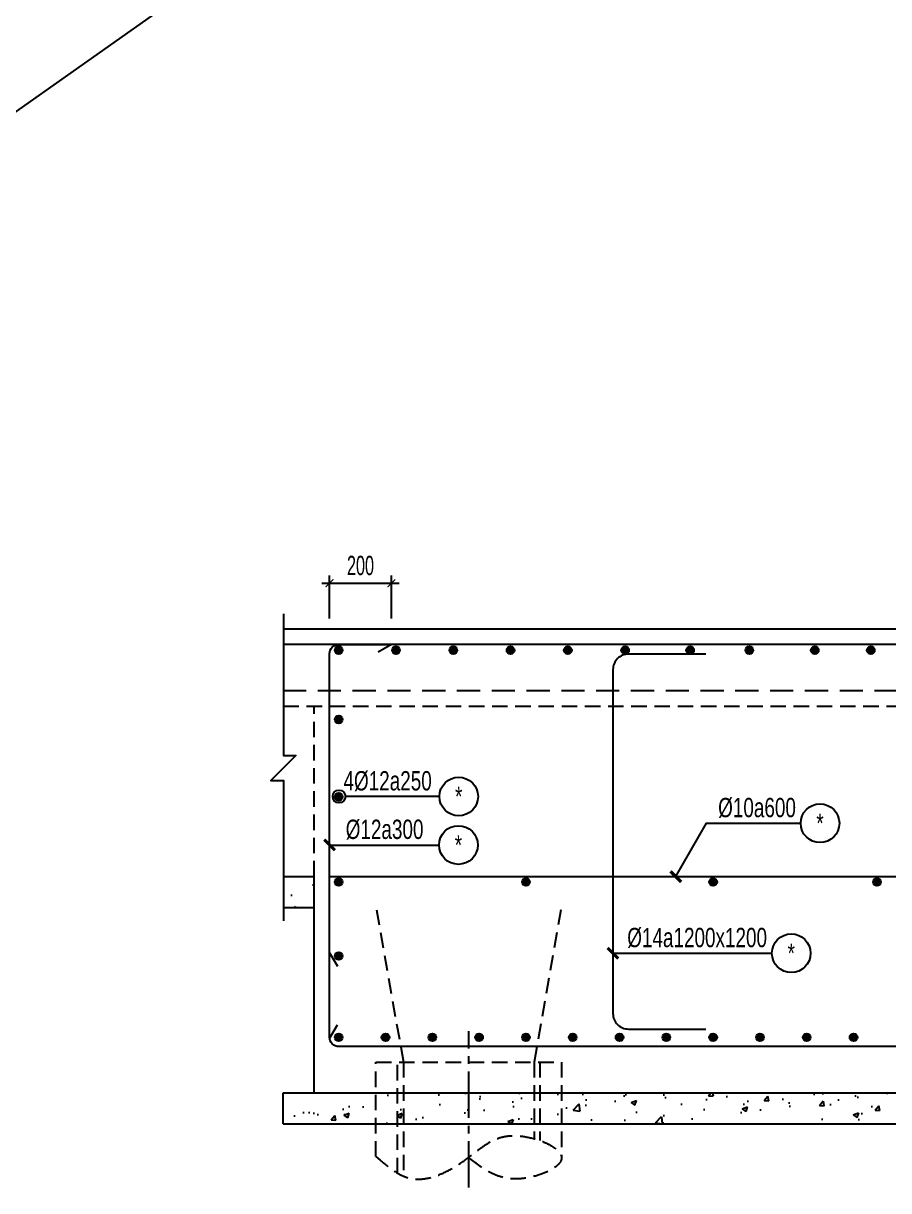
# Model space of a CAD drawing. Header units: metres. Extents: x 71 to 322128, y -14 to 304634.
# Drawn here: x 311616 to 314414, y 293704 to 297477 of the extents above; entities that cross this region are included whole.
import ezdxf
from ezdxf.enums import TextEntityAlignment as Align

# ---------------------------------------------------------------- set-up
doc = ezdxf.new("R2010")
doc.units = ezdxf.units.M
doc.header["$LTSCALE"] = 1000
doc.header["$MEASUREMENT"] = 0
doc.header["$PDMODE"] = 3
doc.linetypes.add('CENTER2', pattern=[1.125, 0.75, -0.125, 0.125, -0.125])
doc.linetypes.add('HIDDEN', pattern=[0.375, 0.25, -0.125])
doc.layers.get('0').update_dxf_attribs({"linetype": 'CONTINUOUS'})
doc.layers.get('Defpoints').update_dxf_attribs({"linetype": 'CONTINUOUS'})
for name, color, linetype in [('CDC.01.AXIS', 160, 'CENTER2'), ('CDC.02.DIM', 1, 'CONTINUOUS'), ('CDC.03.BORDER', 3, 'CONTINUOUS'), ('CDC.04.HIDDEN', 8, 'HIDDEN'), ('CDC.05.STEEL', 4, 'CONTINUOUS'), ('CDC.06.TEXT', 2, 'CONTINUOUS'), ('CDC.10.HATCH', 9, 'CONTINUOUS'), ('CDC.11.NOTE', 8, 'CONTINUOUS'), ('CDC.14.STEELNUM', 9, 'CONTINUOUS')]:
    doc.layers.add(name, color=color, linetype=linetype)
doc.layers.add('KCS_Plotter', color=11, linetype='CONTINUOUS', plot=False)
doc.styles.add('ARIAL', font='arial.ttf', dxfattribs={"width": 0.6})
doc.dimstyles.new('25', dxfattribs={"dimscale": 25, "dimtxt": 2.5, "dimasz": 1, "dimexe": 1, "dimexo": 0, "dimgap": 1, "dimtad": 1, "dimdec": 0, "dimdsep": 46, "dimtxsty": 'ARIAL', "dimblk": 'ARCHTICK', "dimcen": 1, "dimdle": 1, "dimclrd": 1, "dimclre": 1, "dimclrt": 2, "dimadec": 0, "dimazin": 0, "dimtfac": 0.00072, "dimtdec": 0, "dimtix": 1, "dimtmove": 2, "dimatfit": 3, "dimldrblk": 'ARCHTICK', "dimfxl": 1, "dimtolj": 1, "dimarcsym": 0})
pattern_1 = [(50, (31665.6, -81486.95), (179.315046, -15.688034), [18.75, -206.25]), (355, (31665.6, -81486.95), (-34.68783, 188.04803), [15, -165]), (100.4514, (31680.55, -81488.26), (144.627345, 172.359886), [15.93505, -175.28553]), (46.1842, (31665.6, -81436.95), (266.81026, -41.37975), [28.125, -309.375]), (96.6356, (31687.84, -81440.4), (233.66568, 243.52947), [23.90257, -262.92825]), (351.1842, (31665.6, -81436.95), (233.66549, 243.52965), [22.5, -247.5]), (21, (31690.6, -81449.45), (149.226763, -100.654723), [18.75, -206.25]), (326, (31690.6, -81449.45), (60.82883, 181.28751), [15, -165]), (71.4514, (31703.04, -81457.84), (210.05566, 80.632624), [15.93505, -175.28553]), (37.5, (31665.605, -81486.95), (3.039964, 83.2234635), [0, -163, 0, -167.5, 0, -165.625]), (7.5, (31665.605, -81486.95), (65.767384, 98.602928), [0, -95.5, 0, -159.25, 0, -63.125]), (327.5, (31609.855, -81486.95), (133.455609, -5.638718), [0, -62.5, 0, -195, 0, -258.75]), (317.5, (31584.85, -81486.95), (145.796542, 25.026246), [0, -81.25, 0, -129.5, 0, -183.75])]

# ---------------------------------------------------------------- blocks, each defined once
blk = doc.blocks.new('_ArchTick')
at = {"color": 0, "linetype": 'ByBlock', "const_width": 0.15}
blk.add_lwpolyline([(-0.5, -0.5), (0.5, 0.5)], dxfattribs=at)
blk = doc.blocks.new('*D218')
at = {"layer": 'CDC.02.DIM', "color": 1, "lineweight": -2, "transparency": 16777216}
for p, q in [((312580.8, 295667.1), (312830.8, 295667.1)), ((312605.8, 295553.2), (312605.8, 295692.1)), ((312805.8, 295553.2), (312805.8, 295692.1))]:
    blk.add_line(p, q, dxfattribs=at)
at = {"layer": 'Defpoints', "color": 0, "transparency": 16777216}
for p in [(312805.8, 295667.1), (312605.8, 295553.2), (312805.8, 295553.2)]:
    blk.add_point(p, dxfattribs=at)
at = {"layer": 'CDC.02.DIM', "color": 1, "lineweight": -2, "transparency": 16777216, "xscale": 25, "yscale": 25, "zscale": 25, "rotation": 180}
blk.add_blockref('_ArchTick', (312605.8, 295667.1), dxfattribs=at)
at = {"layer": 'CDC.02.DIM', "color": 1, "lineweight": -2, "transparency": 16777216, "xscale": 25, "yscale": 25, "zscale": 25}
blk.add_blockref('_ArchTick', (312805.8, 295667.1), dxfattribs=at)
at = {"layer": 'CDC.02.DIM', "color": 2, "transparency": 16777216, "insert": (312705.8, 295724), "char_height": 62.5, "attachment_point": 5, "style": 'ARIAL'}
blk.add_mtext('\\A1;200', dxfattribs=at)

msp = doc.modelspace()

# ---------------------------------------------------------------- hatches: boundary and pattern name
at = {"layer": 'CDC.10.HATCH'}
h = msp.add_hatch(dxfattribs=at)
h.set_pattern_fill('AR-CONC', color=256, scale=25, style=0)
h.set_pattern_definition([(50, (-778835.02, -203806.08), (179.315046, -15.688034), [18.75, -206.25]), (355, (-778835.02, -203806.08), (-34.687833, 188.048033), [15, -165]), (100.4514, (-778820.08, -203807.38), (144.627345, 172.359886), [15.935047, -175.285528]), (46.1842, (-778835.02, -203756.08), (266.810262, -41.379754), [28.125, -309.375]), (96.6356, (-778812.79, -203759.53), (233.665676, 243.52947), [23.90257, -262.92825]), (351.1842, (-778835.02, -203756.08), (233.665486, 243.52965), [22.5, -247.5]), (21, (-778810.02, -203768.58), (149.226763, -100.654723), [18.75, -206.25]), (326, (-778810.02, -203768.58), (60.828833, 181.28751), [15, -165]), (71.4514, (-778797.58, -203776.97), (210.055657, 80.632624), [15.935047, -175.285528]), (37.5, (-778835.02, -203806.08), (3.039964, 83.2234635), [0, -163, 0, -167.5, 0, -165.625]), (7.5, (-778835.02, -203806.08), (65.7673844, 98.602928), [0, -95.5, 0, -159.25, 0, -63.125]), (327.5, (-778890.77, -203806.08), (133.455609, -5.638718), [0, -62.5, 0, -195, 0, -258.75]), (317.5, (-778915.77, -203806.08), (145.796542, 25.026246), [0, -81.25, 0, -129.5, 0, -183.75])])
h.paths.add_polyline_path([(312456.4, 294719.3), (312456.4, 294619.3), (312555.8, 294619.3), (312555.8, 294719.3)])
h = msp.add_hatch(dxfattribs=at)
h.set_pattern_fill('AR-CONC', color=256, scale=25, style=0)
h.set_pattern_definition(pattern_1)
h.paths.add_polyline_path([(312455.8, 294019.3), (312455.8, 293919.3), (312755.8, 293919.3), (312755.8, 294019.3)])
h = msp.add_hatch(dxfattribs=at)
h.set_pattern_fill('AR-CONC', color=256, scale=25, style=0)
h.set_pattern_definition([(50, (23777.24, -47150.38), (179.315046, -15.688034), [18.75, -206.25]), (355, (23777.24, -47150.38), (-34.68783, 188.04803), [15, -165]), (100.4514, (23792.19, -47151.69), (144.627345, 172.359886), [15.93505, -175.28553]), (46.1842, (23777.24, -47100.38), (266.81026, -41.37975), [28.125, -309.375]), (96.6356, (23799.48, -47103.83), (233.66568, 243.52947), [23.90257, -262.92825]), (351.1842, (23777.24, -47100.38), (233.66549, 243.52965), [22.5, -247.5]), (21, (23802.24, -47112.88), (149.226763, -100.654723), [18.75, -206.25]), (326, (23802.24, -47112.88), (60.82883, 181.28751), [15, -165]), (71.4514, (23814.68, -47121.27), (210.05566, 80.632624), [15.93505, -175.28553]), (37.5, (23777.244, -47150.384), (3.039964, 83.223463), [0, -163, 0, -167.5, 0, -165.625]), (7.5, (23777.24, -47150.38), (65.767384, 98.602928), [0, -95.5, 0, -159.25, 0, -63.125]), (327.5, (23721.494, -47150.384), (133.455609, -5.638718), [0, -62.5, 0, -195, 0, -258.75]), (317.5, (23696.49, -47150.38), (145.796542, 25.026246), [0, -81.25, 0, -129.5, 0, -183.75])])
h.paths.add_polyline_path([(312755.8, 294019.3), (313355.8, 294019.3), (313355.8, 293919.3), (312755.8, 293919.3)])
h = msp.add_hatch(dxfattribs=at)
h.set_pattern_fill('AR-CONC', color=256, scale=25, style=0)
h.set_pattern_definition(pattern_1)
h.paths.add_polyline_path([(313355.8, 294019.3), (313355.8, 293919.3), (314555.8, 293919.3), (314555.8, 294019.3)])

# ---------------------------------------------------------------- linework, layer by layer
at = {"layer": 'CDC.01.AXIS', "ltscale": 0.2}
msp.add_line((313055.8, 293713.5), (313055.8, 294219.3), dxfattribs=at)
at = {"layer": 'CDC.03.BORDER'}
for p, q in [((312456.4, 295519.3), (314705.8, 295519.3)), ((312456.4, 294719.3), (312555.8, 294719.3)), ((312555.8, 294019.3), (312555.8, 294719.3))]:
    msp.add_line(p, q, dxfattribs=at)
at = {"layer": 'CDC.04.HIDDEN', "ltscale": 0.2}
for p, q in [((312456.4, 295269.3), (314905.8, 295269.3)), ((312555.8, 294719.3), (312555.8, 295269.3)), ((312755.8, 293813.5), (312755.8, 294119.3)), ((312755.8, 294119.3), (313355.8, 294119.3)), ((312825.8, 293760.1), (312825.8, 294119.3)), ((313285.8, 294119.3), (313285.8, 293865.6)), ((313355.8, 294119.3), (313355.8, 293813.5))]:
    msp.add_line(p, q, dxfattribs=at)
for points in [[(312757.6, 294611.7), (312844.4, 294119.3), (312844.4, 293750.7)], [(313354, 294611.7), (313267.2, 294119.3), (313267.2, 293871.5)]]:
    msp.add_lwpolyline(points, dxfattribs=at)
msp.add_spline([(312755.8, 293813.5), (312868.3, 293743), (313055.8, 293811.1), (313188.4, 293880.8), (313355.8, 293808.6), (313205.6, 293741.5), (313055.8, 293811.1)], degree=3, dxfattribs=at)
at = {"layer": 'CDC.05.STEEL', "ltscale": 0.3}
for p, q in [((317255.2, 295469.3), (312456.4, 295469.3)), ((312805.8, 295469.3), (312762.5, 295444.3)), ((312605.8, 294719), (317105.8, 294719)), ((312606, 294472.6), (312631, 294429.3)), ((312606, 294195.9), (312631, 294239.2))]:
    msp.add_line(p, q, dxfattribs=at)
at = {"layer": 'CDC.05.STEEL', "linetype": 'HIDDEN', "ltscale": 0.3}
msp.add_line((317255.2, 295319.3), (312456.4, 295319.3), dxfattribs=at)
at = {"layer": 'CDC.05.STEEL', "ltscale": 0.3}
for points in [[(312605.8, 294199.3), (312605.8, 295439.3, -0.414214), (312635.8, 295469.3), (312805.8, 295469.3)], [(313822.2, 295437.8), (313572.2, 295437.8, 0.414214), (313522.2, 295387.8), (313522.2, 294276, 0.414214), (313572.2, 294226), (313822.2, 294226)], [(317105.8, 294469.3), (317105.8, 294199.3, -0.414214), (317075.8, 294169.3), (312635.8, 294169.3, -0.414214), (312605.8, 294199.3), (312605.8, 294469.3)]]:
    msp.add_lwpolyline(points, format="xyb", dxfattribs=at)
at = {"layer": 'CDC.05.STEEL', "const_width": 12.3}
for points in [[(312635.4, 295456.6, 1), (312635.4, 295444.3, 1)], [(312635.4, 295456.6, 1), (312635.4, 295444.3, 1)], [(312635.4, 295456.6, 1), (312635.4, 295444.3, 1)], [(312635.4, 295456.6, 1), (312635.4, 295444.3, 1)], [(312635.4, 295456.6, 1), (312635.4, 295444.3, 1)], [(312635.4, 295456.6, 1), (312635.4, 295444.3, 1)], [(312635.4, 295456.6, 1), (312635.4, 295444.3, 1)], [(312635.4, 295456.6, 1), (312635.4, 295444.3, 1)], [(312635.4, 295456.6, 1), (312635.4, 295444.3, 1)], [(312635.4, 295456.6, 1), (312635.4, 295444.3, 1)], [(312635.4, 295456.6, 1), (312635.4, 295444.3, 1)], [(312635.4, 295456.6, 1), (312635.4, 295444.3, 1)], [(312635.4, 295456.6, 1), (312635.4, 295444.3, 1)], [(312635.4, 295456.6, 1), (312635.4, 295444.3, 1)], [(312635.4, 295456.6, 1), (312635.4, 295444.3, 1)], [(312635.4, 295456.6, 1), (312635.4, 295444.3, 1)], [(312635.4, 295456.6, 1), (312635.4, 295444.3, 1)], [(312635.4, 295456.6, 1), (312635.4, 295444.3, 1)], [(312635.4, 295456.6, 1), (312635.4, 295444.3, 1)], [(312635.4, 295456.6, 1), (312635.4, 295444.3, 1)], [(312820.6, 295456.6, 1), (312820.6, 295444.3, 1)], [(312820.6, 295456.6, 1), (312820.6, 295444.3, 1)], [(312820.6, 295456.6, 1), (312820.6, 295444.3, 1)], [(312820.6, 295456.6, 1), (312820.6, 295444.3, 1)], [(312820.6, 295456.6, 1), (312820.6, 295444.3, 1)], [(312820.6, 295456.6, 1), (312820.6, 295444.3, 1)], [(312820.6, 295456.6, 1), (312820.6, 295444.3, 1)], [(312820.6, 295456.6, 1), (312820.6, 295444.3, 1)], [(312820.6, 295456.6, 1), (312820.6, 295444.3, 1)], [(312820.6, 295456.6, 1), (312820.6, 295444.3, 1)], [(312820.6, 295456.6, 1), (312820.6, 295444.3, 1)], [(312820.6, 295456.6, 1), (312820.6, 295444.3, 1)], [(312820.6, 295456.6, 1), (312820.6, 295444.3, 1)], [(312820.6, 295456.6, 1), (312820.6, 295444.3, 1)], [(312820.6, 295456.6, 1), (312820.6, 295444.3, 1)], [(312820.6, 295456.6, 1), (312820.6, 295444.3, 1)], [(312820.6, 295456.6, 1), (312820.6, 295444.3, 1)], [(312820.6, 295456.6, 1), (312820.6, 295444.3, 1)], [(312820.6, 295456.6, 1), (312820.6, 295444.3, 1)], [(312820.6, 295456.6, 1), (312820.6, 295444.3, 1)], [(313005.8, 295456.6, 1), (313005.8, 295444.3, 1)], [(313005.8, 295456.6, 1), (313005.8, 295444.3, 1)], [(313005.8, 295456.6, 1), (313005.8, 295444.3, 1)], [(313005.8, 295456.6, 1), (313005.8, 295444.3, 1)], [(313005.8, 295456.6, 1), (313005.8, 295444.3, 1)], [(313005.8, 295456.6, 1), (313005.8, 295444.3, 1)], [(313005.8, 295456.6, 1), (313005.8, 295444.3, 1)], [(313005.8, 295456.6, 1), (313005.8, 295444.3, 1)], [(313005.8, 295456.6, 1), (313005.8, 295444.3, 1)], [(313005.8, 295456.6, 1), (313005.8, 295444.3, 1)], [(313005.8, 295456.6, 1), (313005.8, 295444.3, 1)], [(313005.8, 295456.6, 1), (313005.8, 295444.3, 1)], [(313005.8, 295456.6, 1), (313005.8, 295444.3, 1)], [(313005.8, 295456.6, 1), (313005.8, 295444.3, 1)], [(313005.8, 295456.6, 1), (313005.8, 295444.3, 1)], [(313005.8, 295456.6, 1), (313005.8, 295444.3, 1)], [(313005.8, 295456.6, 1), (313005.8, 295444.3, 1)], [(313005.8, 295456.6, 1), (313005.8, 295444.3, 1)], [(313005.8, 295456.6, 1), (313005.8, 295444.3, 1)], [(313005.8, 295456.6, 1), (313005.8, 295444.3, 1)], [(313191, 295456.6, 1), (313191, 295444.3, 1)], [(313191, 295456.6, 1), (313191, 295444.3, 1)], [(313191, 295456.6, 1), (313191, 295444.3, 1)], [(313191, 295456.6, 1), (313191, 295444.3, 1)], [(313191, 295456.6, 1), (313191, 295444.3, 1)], [(313191, 295456.6, 1), (313191, 295444.3, 1)], [(313191, 295456.6, 1), (313191, 295444.3, 1)], [(313191, 295456.6, 1), (313191, 295444.3, 1)], [(313191, 295456.6, 1), (313191, 295444.3, 1)], [(313191, 295456.6, 1), (313191, 295444.3, 1)], [(313191, 295456.6, 1), (313191, 295444.3, 1)], [(313191, 295456.6, 1), (313191, 295444.3, 1)], [(313191, 295456.6, 1), (313191, 295444.3, 1)], [(313191, 295456.6, 1), (313191, 295444.3, 1)], [(313191, 295456.6, 1), (313191, 295444.3, 1)], [(313191, 295456.6, 1), (313191, 295444.3, 1)], [(313191, 295456.6, 1), (313191, 295444.3, 1)], [(313191, 295456.6, 1), (313191, 295444.3, 1)], [(313191, 295456.6, 1), (313191, 295444.3, 1)], [(313191, 295456.6, 1), (313191, 295444.3, 1)], [(313376.2, 295456.6, 1), (313376.2, 295444.3, 1)], [(313376.2, 295456.6, 1), (313376.2, 295444.3, 1)], [(313376.2, 295456.6, 1), (313376.2, 295444.3, 1)], [(313376.2, 295456.6, 1), (313376.2, 295444.3, 1)], [(313376.2, 295456.6, 1), (313376.2, 295444.3, 1)], [(313376.2, 295456.6, 1), (313376.2, 295444.3, 1)], [(313376.2, 295456.6, 1), (313376.2, 295444.3, 1)], [(313376.2, 295456.6, 1), (313376.2, 295444.3, 1)], [(313376.2, 295456.6, 1), (313376.2, 295444.3, 1)], [(313376.2, 295456.6, 1), (313376.2, 295444.3, 1)], [(313376.2, 295456.6, 1), (313376.2, 295444.3, 1)], [(313376.2, 295456.6, 1), (313376.2, 295444.3, 1)], [(313376.2, 295456.6, 1), (313376.2, 295444.3, 1)], [(313376.2, 295456.6, 1), (313376.2, 295444.3, 1)], [(313376.2, 295456.6, 1), (313376.2, 295444.3, 1)], [(313376.2, 295456.6, 1), (313376.2, 295444.3, 1)], [(313376.2, 295456.6, 1), (313376.2, 295444.3, 1)], [(313376.2, 295456.6, 1), (313376.2, 295444.3, 1)], [(313376.2, 295456.6, 1), (313376.2, 295444.3, 1)], [(313376.2, 295456.6, 1), (313376.2, 295444.3, 1)], [(313561.4, 295456.6, 1), (313561.4, 295444.3, 1)], [(313561.4, 295456.6, 1), (313561.4, 295444.3, 1)], [(313561.4, 295456.6, 1), (313561.4, 295444.3, 1)], [(313561.4, 295456.6, 1), (313561.4, 295444.3, 1)], [(313561.4, 295456.6, 1), (313561.4, 295444.3, 1)], [(313561.4, 295456.6, 1), (313561.4, 295444.3, 1)], [(313561.4, 295456.6, 1), (313561.4, 295444.3, 1)], [(313561.4, 295456.6, 1), (313561.4, 295444.3, 1)], [(313561.4, 295456.6, 1), (313561.4, 295444.3, 1)], [(313561.4, 295456.6, 1), (313561.4, 295444.3, 1)], [(313561.4, 295456.6, 1), (313561.4, 295444.3, 1)], [(313561.4, 295456.6, 1), (313561.4, 295444.3, 1)], [(313561.4, 295456.6, 1), (313561.4, 295444.3, 1)], [(313561.4, 295456.6, 1), (313561.4, 295444.3, 1)], [(313561.4, 295456.6, 1), (313561.4, 295444.3, 1)], [(313561.4, 295456.6, 1), (313561.4, 295444.3, 1)], [(313561.4, 295456.6, 1), (313561.4, 295444.3, 1)], [(313561.4, 295456.6, 1), (313561.4, 295444.3, 1)], [(313561.4, 295456.6, 1), (313561.4, 295444.3, 1)], [(313561.4, 295456.6, 1), (313561.4, 295444.3, 1)], [(313771.6, 295456.6, 1), (313771.6, 295444.3, 1)], [(313771.6, 295456.6, 1), (313771.6, 295444.3, 1)], [(313771.6, 295456.6, 1), (313771.6, 295444.3, 1)], [(313771.6, 295456.6, 1), (313771.6, 295444.3, 1)], [(313771.6, 295456.6, 1), (313771.6, 295444.3, 1)], [(313771.6, 295456.6, 1), (313771.6, 295444.3, 1)], [(313771.6, 295456.6, 1), (313771.6, 295444.3, 1)], [(313771.6, 295456.6, 1), (313771.6, 295444.3, 1)], [(313771.6, 295456.6, 1), (313771.6, 295444.3, 1)], [(313771.6, 295456.6, 1), (313771.6, 295444.3, 1)], [(313771.6, 295456.6, 1), (313771.6, 295444.3, 1)], [(313771.6, 295456.6, 1), (313771.6, 295444.3, 1)], [(313771.6, 295456.6, 1), (313771.6, 295444.3, 1)], [(313771.6, 295456.6, 1), (313771.6, 295444.3, 1)], [(313771.6, 295456.6, 1), (313771.6, 295444.3, 1)], [(313771.6, 295456.6, 1), (313771.6, 295444.3, 1)], [(313771.6, 295456.6, 1), (313771.6, 295444.3, 1)], [(313771.6, 295456.6, 1), (313771.6, 295444.3, 1)], [(313771.6, 295456.6, 1), (313771.6, 295444.3, 1)], [(313771.6, 295456.6, 1), (313771.6, 295444.3, 1)], [(313963.2, 295456.6, 1), (313963.2, 295444.3, 1)], [(313963.2, 295456.6, 1), (313963.2, 295444.3, 1)], [(313963.2, 295456.6, 1), (313963.2, 295444.3, 1)], [(313963.2, 295456.6, 1), (313963.2, 295444.3, 1)], [(313963.2, 295456.6, 1), (313963.2, 295444.3, 1)], [(313963.2, 295456.6, 1), (313963.2, 295444.3, 1)], [(313963.2, 295456.6, 1), (313963.2, 295444.3, 1)], [(313963.2, 295456.6, 1), (313963.2, 295444.3, 1)], [(313963.2, 295456.6, 1), (313963.2, 295444.3, 1)], [(313963.2, 295456.6, 1), (313963.2, 295444.3, 1)], [(313963.2, 295456.6, 1), (313963.2, 295444.3, 1)], [(313963.2, 295456.6, 1), (313963.2, 295444.3, 1)], [(313963.2, 295456.6, 1), (313963.2, 295444.3, 1)], [(313963.2, 295456.6, 1), (313963.2, 295444.3, 1)], [(313963.2, 295456.6, 1), (313963.2, 295444.3, 1)], [(313963.2, 295456.6, 1), (313963.2, 295444.3, 1)], [(313963.2, 295456.6, 1), (313963.2, 295444.3, 1)], [(313963.2, 295456.6, 1), (313963.2, 295444.3, 1)], [(313963.2, 295456.6, 1), (313963.2, 295444.3, 1)], [(313963.2, 295456.6, 1), (313963.2, 295444.3, 1)], [(314174.7, 295456.6, 1), (314174.7, 295444.3, 1)], [(314174.7, 295456.6, 1), (314174.7, 295444.3, 1)], [(314174.7, 295456.6, 1), (314174.7, 295444.3, 1)], [(314174.7, 295456.6, 1), (314174.7, 295444.3, 1)], [(314174.7, 295456.6, 1), (314174.7, 295444.3, 1)], [(314174.7, 295456.6, 1), (314174.7, 295444.3, 1)], [(314174.7, 295456.6, 1), (314174.7, 295444.3, 1)], [(314174.7, 295456.6, 1), (314174.7, 295444.3, 1)], [(314174.7, 295456.6, 1), (314174.7, 295444.3, 1)], [(314174.7, 295456.6, 1), (314174.7, 295444.3, 1)], [(314174.7, 295456.6, 1), (314174.7, 295444.3, 1)], [(314174.7, 295456.6, 1), (314174.7, 295444.3, 1)], [(314174.7, 295456.6, 1), (314174.7, 295444.3, 1)], [(314174.7, 295456.6, 1), (314174.7, 295444.3, 1)], [(314174.7, 295456.6, 1), (314174.7, 295444.3, 1)], [(314174.7, 295456.6, 1), (314174.7, 295444.3, 1)], [(314174.7, 295456.6, 1), (314174.7, 295444.3, 1)], [(314174.7, 295456.6, 1), (314174.7, 295444.3, 1)], [(314174.7, 295456.6, 1), (314174.7, 295444.3, 1)], [(314174.7, 295456.6, 1), (314174.7, 295444.3, 1)], [(314355.8, 295456.6, 1), (314355.8, 295444.3, 1)], [(314355.8, 295456.6, 1), (314355.8, 295444.3, 1)], [(314355.8, 295456.6, 1), (314355.8, 295444.3, 1)], [(314355.8, 295456.6, 1), (314355.8, 295444.3, 1)], [(314355.8, 295456.6, 1), (314355.8, 295444.3, 1)], [(314355.8, 295456.6, 1), (314355.8, 295444.3, 1)], [(314355.8, 295456.6, 1), (314355.8, 295444.3, 1)], [(314355.8, 295456.6, 1), (314355.8, 295444.3, 1)], [(314355.8, 295456.6, 1), (314355.8, 295444.3, 1)], [(314355.8, 295456.6, 1), (314355.8, 295444.3, 1)], [(314355.8, 295456.6, 1), (314355.8, 295444.3, 1)], [(314355.8, 295456.6, 1), (314355.8, 295444.3, 1)], [(314355.8, 295456.6, 1), (314355.8, 295444.3, 1)], [(314355.8, 295456.6, 1), (314355.8, 295444.3, 1)], [(314355.8, 295456.6, 1), (314355.8, 295444.3, 1)], [(314355.8, 295456.6, 1), (314355.8, 295444.3, 1)], [(314355.8, 295456.6, 1), (314355.8, 295444.3, 1)], [(314355.8, 295456.6, 1), (314355.8, 295444.3, 1)], [(314355.8, 295456.6, 1), (314355.8, 295444.3, 1)], [(314355.8, 295456.6, 1), (314355.8, 295444.3, 1)], [(312635.4, 295232.7, 1), (312635.4, 295220.4, 1)], [(312635.4, 295232.7, 1), (312635.4, 295220.4, 1)], [(312635.4, 295232.7, 1), (312635.4, 295220.4, 1)], [(312635.4, 295232.7, 1), (312635.4, 295220.4, 1)], [(312635.4, 295232.7, 1), (312635.4, 295220.4, 1)], [(312635.4, 295232.7, 1), (312635.4, 295220.4, 1)], [(312635.4, 295232.7, 1), (312635.4, 295220.4, 1)], [(312635.4, 295232.7, 1), (312635.4, 295220.4, 1)], [(312635.4, 295232.7, 1), (312635.4, 295220.4, 1)], [(312635.4, 295232.7, 1), (312635.4, 295220.4, 1)], [(312635.4, 295232.7, 1), (312635.4, 295220.4, 1)], [(312635.4, 295232.7, 1), (312635.4, 295220.4, 1)], [(312635.4, 295232.7, 1), (312635.4, 295220.4, 1)], [(312635.4, 295232.7, 1), (312635.4, 295220.4, 1)], [(312635.4, 295232.7, 1), (312635.4, 295220.4, 1)], [(312635.4, 295232.7, 1), (312635.4, 295220.4, 1)], [(312635.4, 295232.7, 1), (312635.4, 295220.4, 1)], [(312635.4, 295232.7, 1), (312635.4, 295220.4, 1)], [(312635.4, 295232.7, 1), (312635.4, 295220.4, 1)], [(312635.4, 295232.7, 1), (312635.4, 295220.4, 1)], [(312635.4, 295232.7, 1), (312635.4, 295220.4, 1)], [(312635.4, 295232.7, 1), (312635.4, 295220.4, 1)], [(312635.4, 295232.7, 1), (312635.4, 295220.4, 1)], [(312635.4, 295232.7, 1), (312635.4, 295220.4, 1)], [(312635.4, 295232.7, 1), (312635.4, 295220.4, 1)], [(312635.4, 295232.7, 1), (312635.4, 295220.4, 1)], [(312635.4, 295232.7, 1), (312635.4, 295220.4, 1)], [(312635.4, 295232.7, 1), (312635.4, 295220.4, 1)], [(312635.4, 295232.7, 1), (312635.4, 295220.4, 1)], [(312635.4, 295232.7, 1), (312635.4, 295220.4, 1)], [(312635.4, 295232.7, 1), (312635.4, 295220.4, 1)], [(312635.4, 295232.7, 1), (312635.4, 295220.4, 1)], [(312635.4, 295232.7, 1), (312635.4, 295220.4, 1)], [(312635.4, 295232.7, 1), (312635.4, 295220.4, 1)], [(312635.4, 295232.7, 1), (312635.4, 295220.4, 1)], [(312635.4, 295232.7, 1), (312635.4, 295220.4, 1)], [(312635.4, 295232.7, 1), (312635.4, 295220.4, 1)], [(312635.4, 295232.7, 1), (312635.4, 295220.4, 1)], [(312635.4, 295232.7, 1), (312635.4, 295220.4, 1)], [(312635.4, 295232.7, 1), (312635.4, 295220.4, 1)], [(312635.4, 294982.7, 1), (312635.4, 294970.4, 1)], [(312635.4, 294982.7, 1), (312635.4, 294970.4, 1)], [(312635.4, 294982.7, 1), (312635.4, 294970.4, 1)], [(312635.4, 294982.7, 1), (312635.4, 294970.4, 1)], [(312635.4, 294982.7, 1), (312635.4, 294970.4, 1)], [(312635.4, 294982.7, 1), (312635.4, 294970.4, 1)], [(312635.4, 294982.7, 1), (312635.4, 294970.4, 1)], [(312635.4, 294982.7, 1), (312635.4, 294970.4, 1)], [(312635.4, 294982.7, 1), (312635.4, 294970.4, 1)], [(312635.4, 294982.7, 1), (312635.4, 294970.4, 1)], [(312635.4, 294982.7, 1), (312635.4, 294970.4, 1)], [(312635.4, 294982.7, 1), (312635.4, 294970.4, 1)], [(312635.4, 294982.7, 1), (312635.4, 294970.4, 1)], [(312635.4, 294982.7, 1), (312635.4, 294970.4, 1)], [(312635.4, 294982.7, 1), (312635.4, 294970.4, 1)], [(312635.4, 294982.7, 1), (312635.4, 294970.4, 1)], [(312635.4, 294982.7, 1), (312635.4, 294970.4, 1)], [(312635.4, 294982.7, 1), (312635.4, 294970.4, 1)], [(312635.4, 294982.7, 1), (312635.4, 294970.4, 1)], [(312635.4, 294982.7, 1), (312635.4, 294970.4, 1)], [(312635.4, 294982.7, 1), (312635.4, 294970.4, 1)], [(312635.4, 294982.7, 1), (312635.4, 294970.4, 1)], [(312635.4, 294982.7, 1), (312635.4, 294970.4, 1)], [(312635.4, 294982.7, 1), (312635.4, 294970.4, 1)], [(312635.4, 294982.7, 1), (312635.4, 294970.4, 1)], [(312635.4, 294982.7, 1), (312635.4, 294970.4, 1)], [(312635.4, 294982.7, 1), (312635.4, 294970.4, 1)], [(312635.4, 294982.7, 1), (312635.4, 294970.4, 1)], [(312635.4, 294982.7, 1), (312635.4, 294970.4, 1)], [(312635.4, 294982.7, 1), (312635.4, 294970.4, 1)], [(312635.4, 294982.7, 1), (312635.4, 294970.4, 1)], [(312635.4, 294982.7, 1), (312635.4, 294970.4, 1)], [(312635.4, 294982.7, 1), (312635.4, 294970.4, 1)], [(312635.4, 294982.7, 1), (312635.4, 294970.4, 1)], [(312635.4, 294982.7, 1), (312635.4, 294970.4, 1)], [(312635.4, 294982.7, 1), (312635.4, 294970.4, 1)], [(312635.4, 294982.7, 1), (312635.4, 294970.4, 1)], [(312635.4, 294982.7, 1), (312635.4, 294970.4, 1)], [(312635.4, 294982.7, 1), (312635.4, 294970.4, 1)], [(312635.4, 294982.7, 1), (312635.4, 294970.4, 1)], [(312635.4, 294707.4, 1), (312635.4, 294695.1, 1)], [(312635.4, 294707.4, 1), (312635.4, 294695.1, 1)], [(312635.4, 294707.4, 1), (312635.4, 294695.1, 1)], [(312635.4, 294707.4, 1), (312635.4, 294695.1, 1)], [(312635.4, 294707.4, 1), (312635.4, 294695.1, 1)], [(312635.4, 294707.4, 1), (312635.4, 294695.1, 1)], [(312635.4, 294707.4, 1), (312635.4, 294695.1, 1)], [(312635.4, 294707.4, 1), (312635.4, 294695.1, 1)], [(312635.4, 294707.4, 1), (312635.4, 294695.1, 1)], [(312635.4, 294707.4, 1), (312635.4, 294695.1, 1)], [(312635.4, 294707.4, 1), (312635.4, 294695.1, 1)], [(312635.4, 294707.4, 1), (312635.4, 294695.1, 1)], [(312635.4, 294707.4, 1), (312635.4, 294695.1, 1)], [(312635.4, 294707.4, 1), (312635.4, 294695.1, 1)], [(312635.4, 294707.4, 1), (312635.4, 294695.1, 1)], [(312635.4, 294707.4, 1), (312635.4, 294695.1, 1)], [(312635.4, 294707.4, 1), (312635.4, 294695.1, 1)], [(312635.4, 294707.4, 1), (312635.4, 294695.1, 1)], [(312635.4, 294707.4, 1), (312635.4, 294695.1, 1)], [(312635.4, 294707.4, 1), (312635.4, 294695.1, 1)], [(312635.4, 294707.4, 1), (312635.4, 294695.1, 1)], [(312635.4, 294707.4, 1), (312635.4, 294695.1, 1)], [(312635.4, 294707.4, 1), (312635.4, 294695.1, 1)], [(312635.4, 294707.4, 1), (312635.4, 294695.1, 1)], [(312635.4, 294707.4, 1), (312635.4, 294695.1, 1)], [(312635.4, 294707.4, 1), (312635.4, 294695.1, 1)], [(312635.4, 294707.4, 1), (312635.4, 294695.1, 1)], [(312635.4, 294707.4, 1), (312635.4, 294695.1, 1)], [(312635.4, 294707.4, 1), (312635.4, 294695.1, 1)], [(312635.4, 294707.4, 1), (312635.4, 294695.1, 1)], [(312635.4, 294707.4, 1), (312635.4, 294695.1, 1)], [(312635.4, 294707.4, 1), (312635.4, 294695.1, 1)], [(312635.4, 294707.4, 1), (312635.4, 294695.1, 1)], [(312635.4, 294707.4, 1), (312635.4, 294695.1, 1)], [(312635.4, 294707.4, 1), (312635.4, 294695.1, 1)], [(312635.4, 294707.4, 1), (312635.4, 294695.1, 1)], [(312635.4, 294707.4, 1), (312635.4, 294695.1, 1)], [(312635.4, 294707.4, 1), (312635.4, 294695.1, 1)], [(312635.4, 294707.4, 1), (312635.4, 294695.1, 1)], [(312635.4, 294707.4, 1), (312635.4, 294695.1, 1)], [(313240.7, 294707.4, 1), (313240.7, 294695.1, 1)], [(313240.7, 294707.4, 1), (313240.7, 294695.1, 1)], [(313240.7, 294707.4, 1), (313240.7, 294695.1, 1)], [(313240.7, 294707.4, 1), (313240.7, 294695.1, 1)], [(313240.7, 294707.4, 1), (313240.7, 294695.1, 1)], [(313240.7, 294707.4, 1), (313240.7, 294695.1, 1)], [(313240.7, 294707.4, 1), (313240.7, 294695.1, 1)], [(313240.7, 294707.4, 1), (313240.7, 294695.1, 1)], [(313240.7, 294707.4, 1), (313240.7, 294695.1, 1)], [(313240.7, 294707.4, 1), (313240.7, 294695.1, 1)], [(313240.7, 294707.4, 1), (313240.7, 294695.1, 1)], [(313240.7, 294707.4, 1), (313240.7, 294695.1, 1)], [(313240.7, 294707.4, 1), (313240.7, 294695.1, 1)], [(313240.7, 294707.4, 1), (313240.7, 294695.1, 1)], [(313240.7, 294707.4, 1), (313240.7, 294695.1, 1)], [(313240.7, 294707.4, 1), (313240.7, 294695.1, 1)], [(313240.7, 294707.4, 1), (313240.7, 294695.1, 1)], [(313240.7, 294707.4, 1), (313240.7, 294695.1, 1)], [(313240.7, 294707.4, 1), (313240.7, 294695.1, 1)], [(313240.7, 294707.4, 1), (313240.7, 294695.1, 1)], [(313846.1, 294707.4, 1), (313846.1, 294695.1, 1)], [(313846.1, 294707.4, 1), (313846.1, 294695.1, 1)], [(313846.1, 294707.4, 1), (313846.1, 294695.1, 1)], [(313846.1, 294707.4, 1), (313846.1, 294695.1, 1)], [(313846.1, 294707.4, 1), (313846.1, 294695.1, 1)], [(313846.1, 294707.4, 1), (313846.1, 294695.1, 1)], [(313846.1, 294707.4, 1), (313846.1, 294695.1, 1)], [(313846.1, 294707.4, 1), (313846.1, 294695.1, 1)], [(313846.1, 294707.4, 1), (313846.1, 294695.1, 1)], [(313846.1, 294707.4, 1), (313846.1, 294695.1, 1)], [(313846.1, 294707.4, 1), (313846.1, 294695.1, 1)], [(313846.1, 294707.4, 1), (313846.1, 294695.1, 1)], [(313846.1, 294707.4, 1), (313846.1, 294695.1, 1)], [(313846.1, 294707.4, 1), (313846.1, 294695.1, 1)], [(313846.1, 294707.4, 1), (313846.1, 294695.1, 1)], [(313846.1, 294707.4, 1), (313846.1, 294695.1, 1)], [(313846.1, 294707.4, 1), (313846.1, 294695.1, 1)], [(313846.1, 294707.4, 1), (313846.1, 294695.1, 1)], [(313846.1, 294707.4, 1), (313846.1, 294695.1, 1)], [(313846.1, 294707.4, 1), (313846.1, 294695.1, 1)], [(314375.8, 294707.4, 1), (314375.8, 294695.1, 1)], [(314375.8, 294707.4, 1), (314375.8, 294695.1, 1)], [(314375.8, 294707.4, 1), (314375.8, 294695.1, 1)], [(314375.8, 294707.4, 1), (314375.8, 294695.1, 1)], [(314375.8, 294707.4, 1), (314375.8, 294695.1, 1)], [(314375.8, 294707.4, 1), (314375.8, 294695.1, 1)], [(314375.8, 294707.4, 1), (314375.8, 294695.1, 1)], [(314375.8, 294707.4, 1), (314375.8, 294695.1, 1)], [(314375.8, 294707.4, 1), (314375.8, 294695.1, 1)], [(314375.8, 294707.4, 1), (314375.8, 294695.1, 1)], [(314375.8, 294707.4, 1), (314375.8, 294695.1, 1)], [(314375.8, 294707.4, 1), (314375.8, 294695.1, 1)], [(314375.8, 294707.4, 1), (314375.8, 294695.1, 1)], [(314375.8, 294707.4, 1), (314375.8, 294695.1, 1)], [(314375.8, 294707.4, 1), (314375.8, 294695.1, 1)], [(314375.8, 294707.4, 1), (314375.8, 294695.1, 1)], [(314375.8, 294707.4, 1), (314375.8, 294695.1, 1)], [(314375.8, 294707.4, 1), (314375.8, 294695.1, 1)], [(314375.8, 294707.4, 1), (314375.8, 294695.1, 1)], [(314375.8, 294707.4, 1), (314375.8, 294695.1, 1)], [(312635.4, 294468.2, 1), (312635.4, 294455.8, 1)], [(312635.4, 294468.2, 1), (312635.4, 294455.8, 1)], [(312635.4, 294468.2, 1), (312635.4, 294455.8, 1)], [(312635.4, 294468.2, 1), (312635.4, 294455.8, 1)], [(312635.4, 294468.2, 1), (312635.4, 294455.8, 1)], [(312635.4, 294468.2, 1), (312635.4, 294455.8, 1)], [(312635.4, 294468.2, 1), (312635.4, 294455.8, 1)], [(312635.4, 294468.2, 1), (312635.4, 294455.8, 1)], [(312635.4, 294468.2, 1), (312635.4, 294455.8, 1)], [(312635.4, 294468.2, 1), (312635.4, 294455.8, 1)], [(312635.4, 294468.2, 1), (312635.4, 294455.8, 1)], [(312635.4, 294468.2, 1), (312635.4, 294455.8, 1)], [(312635.4, 294468.2, 1), (312635.4, 294455.8, 1)], [(312635.4, 294468.2, 1), (312635.4, 294455.8, 1)], [(312635.4, 294468.2, 1), (312635.4, 294455.8, 1)], [(312635.4, 294468.2, 1), (312635.4, 294455.8, 1)], [(312635.4, 294468.2, 1), (312635.4, 294455.8, 1)], [(312635.4, 294468.2, 1), (312635.4, 294455.8, 1)], [(312635.4, 294468.2, 1), (312635.4, 294455.8, 1)], [(312635.4, 294468.2, 1), (312635.4, 294455.8, 1)], [(312635.4, 294468.2, 1), (312635.4, 294455.8, 1)], [(312635.4, 294468.2, 1), (312635.4, 294455.8, 1)], [(312635.4, 294468.2, 1), (312635.4, 294455.8, 1)], [(312635.4, 294468.2, 1), (312635.4, 294455.8, 1)], [(312635.4, 294468.2, 1), (312635.4, 294455.8, 1)], [(312635.4, 294468.2, 1), (312635.4, 294455.8, 1)], [(312635.4, 294468.2, 1), (312635.4, 294455.8, 1)], [(312635.4, 294468.2, 1), (312635.4, 294455.8, 1)], [(312635.4, 294468.2, 1), (312635.4, 294455.8, 1)], [(312635.4, 294468.2, 1), (312635.4, 294455.8, 1)], [(312635.4, 294468.2, 1), (312635.4, 294455.8, 1)], [(312635.4, 294468.2, 1), (312635.4, 294455.8, 1)], [(312635.4, 294468.2, 1), (312635.4, 294455.8, 1)], [(312635.4, 294468.2, 1), (312635.4, 294455.8, 1)], [(312635.4, 294468.2, 1), (312635.4, 294455.8, 1)], [(312635.4, 294468.2, 1), (312635.4, 294455.8, 1)], [(312635.4, 294468.2, 1), (312635.4, 294455.8, 1)], [(312635.4, 294468.2, 1), (312635.4, 294455.8, 1)], [(312635.4, 294468.2, 1), (312635.4, 294455.8, 1)], [(312635.4, 294468.2, 1), (312635.4, 294455.8, 1)], [(312635.4, 294205.4, 1), (312635.4, 294193.1, 1)], [(312635.4, 294205.4, 1), (312635.4, 294193.1, 1)], [(312635.4, 294205.4, 1), (312635.4, 294193.1, 1)], [(312635.4, 294205.4, 1), (312635.4, 294193.1, 1)], [(312635.4, 294205.4, 1), (312635.4, 294193.1, 1)], [(312635.4, 294205.4, 1), (312635.4, 294193.1, 1)], [(312635.4, 294205.4, 1), (312635.4, 294193.1, 1)], [(312635.4, 294205.4, 1), (312635.4, 294193.1, 1)], [(312635.4, 294205.4, 1), (312635.4, 294193.1, 1)], [(312635.4, 294205.4, 1), (312635.4, 294193.1, 1)], [(312635.4, 294205.4, 1), (312635.4, 294193.1, 1)], [(312635.4, 294205.4, 1), (312635.4, 294193.1, 1)], [(312635.4, 294205.4, 1), (312635.4, 294193.1, 1)], [(312635.4, 294205.4, 1), (312635.4, 294193.1, 1)], [(312635.4, 294205.4, 1), (312635.4, 294193.1, 1)], [(312635.4, 294205.4, 1), (312635.4, 294193.1, 1)], [(312635.4, 294205.4, 1), (312635.4, 294193.1, 1)], [(312635.4, 294205.4, 1), (312635.4, 294193.1, 1)], [(312635.4, 294205.4, 1), (312635.4, 294193.1, 1)], [(312635.4, 294205.4, 1), (312635.4, 294193.1, 1)], [(312786.7, 294205.4, 1), (312786.7, 294193.1, 1)], [(312786.7, 294205.4, 1), (312786.7, 294193.1, 1)], [(312786.7, 294205.4, 1), (312786.7, 294193.1, 1)], [(312786.7, 294205.4, 1), (312786.7, 294193.1, 1)], [(312786.7, 294205.4, 1), (312786.7, 294193.1, 1)], [(312786.7, 294205.4, 1), (312786.7, 294193.1, 1)], [(312786.7, 294205.4, 1), (312786.7, 294193.1, 1)], [(312786.7, 294205.4, 1), (312786.7, 294193.1, 1)], [(312786.7, 294205.4, 1), (312786.7, 294193.1, 1)], [(312786.7, 294205.4, 1), (312786.7, 294193.1, 1)], [(312786.7, 294205.4, 1), (312786.7, 294193.1, 1)], [(312786.7, 294205.4, 1), (312786.7, 294193.1, 1)], [(312786.7, 294205.4, 1), (312786.7, 294193.1, 1)], [(312786.7, 294205.4, 1), (312786.7, 294193.1, 1)], [(312786.7, 294205.4, 1), (312786.7, 294193.1, 1)], [(312786.7, 294205.4, 1), (312786.7, 294193.1, 1)], [(312786.7, 294205.4, 1), (312786.7, 294193.1, 1)], [(312786.7, 294205.4, 1), (312786.7, 294193.1, 1)], [(312786.7, 294205.4, 1), (312786.7, 294193.1, 1)], [(312786.7, 294205.4, 1), (312786.7, 294193.1, 1)], [(312938.1, 294205.4, 1), (312938.1, 294193.1, 1)], [(312938.1, 294205.4, 1), (312938.1, 294193.1, 1)], [(312938.1, 294205.4, 1), (312938.1, 294193.1, 1)], [(312938.1, 294205.4, 1), (312938.1, 294193.1, 1)], [(312938.1, 294205.4, 1), (312938.1, 294193.1, 1)], [(312938.1, 294205.4, 1), (312938.1, 294193.1, 1)], [(312938.1, 294205.4, 1), (312938.1, 294193.1, 1)], [(312938.1, 294205.4, 1), (312938.1, 294193.1, 1)], [(312938.1, 294205.4, 1), (312938.1, 294193.1, 1)], [(312938.1, 294205.4, 1), (312938.1, 294193.1, 1)], [(312938.1, 294205.4, 1), (312938.1, 294193.1, 1)], [(312938.1, 294205.4, 1), (312938.1, 294193.1, 1)], [(312938.1, 294205.4, 1), (312938.1, 294193.1, 1)], [(312938.1, 294205.4, 1), (312938.1, 294193.1, 1)], [(312938.1, 294205.4, 1), (312938.1, 294193.1, 1)], [(312938.1, 294205.4, 1), (312938.1, 294193.1, 1)], [(312938.1, 294205.4, 1), (312938.1, 294193.1, 1)], [(312938.1, 294205.4, 1), (312938.1, 294193.1, 1)], [(312938.1, 294205.4, 1), (312938.1, 294193.1, 1)], [(312938.1, 294205.4, 1), (312938.1, 294193.1, 1)], [(313089.4, 294205.4, 1), (313089.4, 294193.1, 1)], [(313089.4, 294205.4, 1), (313089.4, 294193.1, 1)], [(313089.4, 294205.4, 1), (313089.4, 294193.1, 1)], [(313089.4, 294205.4, 1), (313089.4, 294193.1, 1)], [(313089.4, 294205.4, 1), (313089.4, 294193.1, 1)], [(313089.4, 294205.4, 1), (313089.4, 294193.1, 1)], [(313089.4, 294205.4, 1), (313089.4, 294193.1, 1)], [(313089.4, 294205.4, 1), (313089.4, 294193.1, 1)], [(313089.4, 294205.4, 1), (313089.4, 294193.1, 1)], [(313089.4, 294205.4, 1), (313089.4, 294193.1, 1)], [(313089.4, 294205.4, 1), (313089.4, 294193.1, 1)], [(313089.4, 294205.4, 1), (313089.4, 294193.1, 1)], [(313089.4, 294205.4, 1), (313089.4, 294193.1, 1)], [(313089.4, 294205.4, 1), (313089.4, 294193.1, 1)], [(313089.4, 294205.4, 1), (313089.4, 294193.1, 1)], [(313089.4, 294205.4, 1), (313089.4, 294193.1, 1)], [(313089.4, 294205.4, 1), (313089.4, 294193.1, 1)], [(313089.4, 294205.4, 1), (313089.4, 294193.1, 1)], [(313089.4, 294205.4, 1), (313089.4, 294193.1, 1)], [(313089.4, 294205.4, 1), (313089.4, 294193.1, 1)], [(313240.7, 294205.4, 1), (313240.7, 294193.1, 1)], [(313240.7, 294205.4, 1), (313240.7, 294193.1, 1)], [(313240.7, 294205.4, 1), (313240.7, 294193.1, 1)], [(313240.7, 294205.4, 1), (313240.7, 294193.1, 1)], [(313240.7, 294205.4, 1), (313240.7, 294193.1, 1)], [(313240.7, 294205.4, 1), (313240.7, 294193.1, 1)], [(313240.7, 294205.4, 1), (313240.7, 294193.1, 1)], [(313240.7, 294205.4, 1), (313240.7, 294193.1, 1)], [(313240.7, 294205.4, 1), (313240.7, 294193.1, 1)], [(313240.7, 294205.4, 1), (313240.7, 294193.1, 1)], [(313240.7, 294205.4, 1), (313240.7, 294193.1, 1)], [(313240.7, 294205.4, 1), (313240.7, 294193.1, 1)], [(313240.7, 294205.4, 1), (313240.7, 294193.1, 1)], [(313240.7, 294205.4, 1), (313240.7, 294193.1, 1)], [(313240.7, 294205.4, 1), (313240.7, 294193.1, 1)], [(313240.7, 294205.4, 1), (313240.7, 294193.1, 1)], [(313240.7, 294205.4, 1), (313240.7, 294193.1, 1)], [(313240.7, 294205.4, 1), (313240.7, 294193.1, 1)], [(313240.7, 294205.4, 1), (313240.7, 294193.1, 1)], [(313240.7, 294205.4, 1), (313240.7, 294193.1, 1)], [(313392.1, 294205.4, 1), (313392.1, 294193.1, 1)], [(313392.1, 294205.4, 1), (313392.1, 294193.1, 1)], [(313392.1, 294205.4, 1), (313392.1, 294193.1, 1)], [(313392.1, 294205.4, 1), (313392.1, 294193.1, 1)], [(313392.1, 294205.4, 1), (313392.1, 294193.1, 1)], [(313392.1, 294205.4, 1), (313392.1, 294193.1, 1)], [(313392.1, 294205.4, 1), (313392.1, 294193.1, 1)], [(313392.1, 294205.4, 1), (313392.1, 294193.1, 1)], [(313392.1, 294205.4, 1), (313392.1, 294193.1, 1)], [(313392.1, 294205.4, 1), (313392.1, 294193.1, 1)], [(313392.1, 294205.4, 1), (313392.1, 294193.1, 1)], [(313392.1, 294205.4, 1), (313392.1, 294193.1, 1)], [(313392.1, 294205.4, 1), (313392.1, 294193.1, 1)], [(313392.1, 294205.4, 1), (313392.1, 294193.1, 1)], [(313392.1, 294205.4, 1), (313392.1, 294193.1, 1)], [(313392.1, 294205.4, 1), (313392.1, 294193.1, 1)], [(313392.1, 294205.4, 1), (313392.1, 294193.1, 1)], [(313392.1, 294205.4, 1), (313392.1, 294193.1, 1)], [(313392.1, 294205.4, 1), (313392.1, 294193.1, 1)], [(313392.1, 294205.4, 1), (313392.1, 294193.1, 1)], [(313543.4, 294205.4, 1), (313543.4, 294193.1, 1)], [(313543.4, 294205.4, 1), (313543.4, 294193.1, 1)], [(313543.4, 294205.4, 1), (313543.4, 294193.1, 1)], [(313543.4, 294205.4, 1), (313543.4, 294193.1, 1)], [(313543.4, 294205.4, 1), (313543.4, 294193.1, 1)], [(313543.4, 294205.4, 1), (313543.4, 294193.1, 1)], [(313543.4, 294205.4, 1), (313543.4, 294193.1, 1)], [(313543.4, 294205.4, 1), (313543.4, 294193.1, 1)], [(313543.4, 294205.4, 1), (313543.4, 294193.1, 1)], [(313543.4, 294205.4, 1), (313543.4, 294193.1, 1)], [(313543.4, 294205.4, 1), (313543.4, 294193.1, 1)], [(313543.4, 294205.4, 1), (313543.4, 294193.1, 1)], [(313543.4, 294205.4, 1), (313543.4, 294193.1, 1)], [(313543.4, 294205.4, 1), (313543.4, 294193.1, 1)], [(313543.4, 294205.4, 1), (313543.4, 294193.1, 1)], [(313543.4, 294205.4, 1), (313543.4, 294193.1, 1)], [(313543.4, 294205.4, 1), (313543.4, 294193.1, 1)], [(313543.4, 294205.4, 1), (313543.4, 294193.1, 1)], [(313543.4, 294205.4, 1), (313543.4, 294193.1, 1)], [(313543.4, 294205.4, 1), (313543.4, 294193.1, 1)], [(313694.7, 294205.4, 1), (313694.7, 294193.1, 1)], [(313694.7, 294205.4, 1), (313694.7, 294193.1, 1)], [(313694.7, 294205.4, 1), (313694.7, 294193.1, 1)], [(313694.7, 294205.4, 1), (313694.7, 294193.1, 1)], [(313694.7, 294205.4, 1), (313694.7, 294193.1, 1)], [(313694.7, 294205.4, 1), (313694.7, 294193.1, 1)], [(313694.7, 294205.4, 1), (313694.7, 294193.1, 1)], [(313694.7, 294205.4, 1), (313694.7, 294193.1, 1)], [(313694.7, 294205.4, 1), (313694.7, 294193.1, 1)], [(313694.7, 294205.4, 1), (313694.7, 294193.1, 1)], [(313694.7, 294205.4, 1), (313694.7, 294193.1, 1)], [(313694.7, 294205.4, 1), (313694.7, 294193.1, 1)], [(313694.7, 294205.4, 1), (313694.7, 294193.1, 1)], [(313694.7, 294205.4, 1), (313694.7, 294193.1, 1)], [(313694.7, 294205.4, 1), (313694.7, 294193.1, 1)], [(313694.7, 294205.4, 1), (313694.7, 294193.1, 1)], [(313694.7, 294205.4, 1), (313694.7, 294193.1, 1)], [(313694.7, 294205.4, 1), (313694.7, 294193.1, 1)], [(313694.7, 294205.4, 1), (313694.7, 294193.1, 1)], [(313694.7, 294205.4, 1), (313694.7, 294193.1, 1)], [(313846.1, 294205.4, 1), (313846.1, 294193.1, 1)], [(313846.1, 294205.4, 1), (313846.1, 294193.1, 1)], [(313846.1, 294205.4, 1), (313846.1, 294193.1, 1)], [(313846.1, 294205.4, 1), (313846.1, 294193.1, 1)], [(313846.1, 294205.4, 1), (313846.1, 294193.1, 1)], [(313846.1, 294205.4, 1), (313846.1, 294193.1, 1)], [(313846.1, 294205.4, 1), (313846.1, 294193.1, 1)], [(313846.1, 294205.4, 1), (313846.1, 294193.1, 1)], [(313846.1, 294205.4, 1), (313846.1, 294193.1, 1)], [(313846.1, 294205.4, 1), (313846.1, 294193.1, 1)], [(313846.1, 294205.4, 1), (313846.1, 294193.1, 1)], [(313846.1, 294205.4, 1), (313846.1, 294193.1, 1)], [(313846.1, 294205.4, 1), (313846.1, 294193.1, 1)], [(313846.1, 294205.4, 1), (313846.1, 294193.1, 1)], [(313846.1, 294205.4, 1), (313846.1, 294193.1, 1)], [(313846.1, 294205.4, 1), (313846.1, 294193.1, 1)], [(313846.1, 294205.4, 1), (313846.1, 294193.1, 1)], [(313846.1, 294205.4, 1), (313846.1, 294193.1, 1)], [(313846.1, 294205.4, 1), (313846.1, 294193.1, 1)], [(313846.1, 294205.4, 1), (313846.1, 294193.1, 1)], [(313997.4, 294205.4, 1), (313997.4, 294193.1, 1)], [(313997.4, 294205.4, 1), (313997.4, 294193.1, 1)], [(313997.4, 294205.4, 1), (313997.4, 294193.1, 1)], [(313997.4, 294205.4, 1), (313997.4, 294193.1, 1)], [(313997.4, 294205.4, 1), (313997.4, 294193.1, 1)], [(313997.4, 294205.4, 1), (313997.4, 294193.1, 1)], [(313997.4, 294205.4, 1), (313997.4, 294193.1, 1)], [(313997.4, 294205.4, 1), (313997.4, 294193.1, 1)], [(313997.4, 294205.4, 1), (313997.4, 294193.1, 1)], [(313997.4, 294205.4, 1), (313997.4, 294193.1, 1)], [(313997.4, 294205.4, 1), (313997.4, 294193.1, 1)], [(313997.4, 294205.4, 1), (313997.4, 294193.1, 1)], [(313997.4, 294205.4, 1), (313997.4, 294193.1, 1)], [(313997.4, 294205.4, 1), (313997.4, 294193.1, 1)], [(313997.4, 294205.4, 1), (313997.4, 294193.1, 1)], [(313997.4, 294205.4, 1), (313997.4, 294193.1, 1)], [(313997.4, 294205.4, 1), (313997.4, 294193.1, 1)], [(313997.4, 294205.4, 1), (313997.4, 294193.1, 1)], [(313997.4, 294205.4, 1), (313997.4, 294193.1, 1)], [(313997.4, 294205.4, 1), (313997.4, 294193.1, 1)], [(314148.7, 294205.4, 1), (314148.7, 294193.1, 1)], [(314148.7, 294205.4, 1), (314148.7, 294193.1, 1)], [(314148.7, 294205.4, 1), (314148.7, 294193.1, 1)], [(314148.7, 294205.4, 1), (314148.7, 294193.1, 1)], [(314148.7, 294205.4, 1), (314148.7, 294193.1, 1)], [(314148.7, 294205.4, 1), (314148.7, 294193.1, 1)], [(314148.7, 294205.4, 1), (314148.7, 294193.1, 1)], [(314148.7, 294205.4, 1), (314148.7, 294193.1, 1)], [(314148.7, 294205.4, 1), (314148.7, 294193.1, 1)], [(314148.7, 294205.4, 1), (314148.7, 294193.1, 1)], [(314148.7, 294205.4, 1), (314148.7, 294193.1, 1)], [(314148.7, 294205.4, 1), (314148.7, 294193.1, 1)], [(314148.7, 294205.4, 1), (314148.7, 294193.1, 1)], [(314148.7, 294205.4, 1), (314148.7, 294193.1, 1)], [(314148.7, 294205.4, 1), (314148.7, 294193.1, 1)], [(314148.7, 294205.4, 1), (314148.7, 294193.1, 1)], [(314148.7, 294205.4, 1), (314148.7, 294193.1, 1)], [(314148.7, 294205.4, 1), (314148.7, 294193.1, 1)], [(314148.7, 294205.4, 1), (314148.7, 294193.1, 1)], [(314148.7, 294205.4, 1), (314148.7, 294193.1, 1)], [(314300.1, 294205.4, 1), (314300.1, 294193.1, 1)], [(314300.1, 294205.4, 1), (314300.1, 294193.1, 1)], [(314300.1, 294205.4, 1), (314300.1, 294193.1, 1)], [(314300.1, 294205.4, 1), (314300.1, 294193.1, 1)], [(314300.1, 294205.4, 1), (314300.1, 294193.1, 1)], [(314300.1, 294205.4, 1), (314300.1, 294193.1, 1)], [(314300.1, 294205.4, 1), (314300.1, 294193.1, 1)], [(314300.1, 294205.4, 1), (314300.1, 294193.1, 1)], [(314300.1, 294205.4, 1), (314300.1, 294193.1, 1)], [(314300.1, 294205.4, 1), (314300.1, 294193.1, 1)], [(314300.1, 294205.4, 1), (314300.1, 294193.1, 1)], [(314300.1, 294205.4, 1), (314300.1, 294193.1, 1)], [(314300.1, 294205.4, 1), (314300.1, 294193.1, 1)], [(314300.1, 294205.4, 1), (314300.1, 294193.1, 1)], [(314300.1, 294205.4, 1), (314300.1, 294193.1, 1)], [(314300.1, 294205.4, 1), (314300.1, 294193.1, 1)], [(314300.1, 294205.4, 1), (314300.1, 294193.1, 1)], [(314300.1, 294205.4, 1), (314300.1, 294193.1, 1)], [(314300.1, 294205.4, 1), (314300.1, 294193.1, 1)], [(314300.1, 294205.4, 1), (314300.1, 294193.1, 1)]]:
    msp.add_lwpolyline(points, format="xyb", close=True, dxfattribs=at)
at = {"layer": 'CDC.05.STEEL'}
for centre in [(312635.4, 295450.5), (312820.6, 295450.5), (313005.8, 295450.5), (313191, 295450.5), (313376.2, 295450.5), (313561.4, 295450.5), (313771.6, 295450.5), (313963.2, 295450.5), (314174.7, 295450.5), (314355.8, 295450.5), (312635.4, 295226.5), (312635.4, 295226.5), (312635.4, 294976.5), (312635.4, 294976.5), (312635.4, 294701.2), (312635.4, 294701.2), (313240.7, 294701.2), (313846.1, 294701.2), (314375.8, 294701.2), (312635.4, 294462), (312635.4, 294462), (312635.4, 294199.3), (312786.7, 294199.3), (312938.1, 294199.3), (313089.4, 294199.3), (313240.7, 294199.3), (313392.1, 294199.3), (313543.4, 294199.3), (313694.7, 294199.3), (313846.1, 294199.3), (313997.4, 294199.3), (314148.7, 294199.3), (314300.1, 294199.3)]:
    msp.add_circle(centre, 12.5, dxfattribs=at)
at = {"layer": 'CDC.11.NOTE'}
for p, q in [((312960.9, 294977.6), (312657.1, 294977.6)), ((312605.8, 294820.8), (312959.9, 294820.8)), ((312456.4, 294619.3), (312555.8, 294619.3)), ((313522.2, 294471.1), (314036.2, 294471.1)), ((312455.8, 294019.3), (312755.8, 294019.3)), ((312455.8, 293919.3), (312455.8, 294019.3)), ((312755.8, 294019.3), (313355.8, 294019.3)), ((313355.8, 294019.3), (314555.8, 294019.3)), ((312455.8, 293919.3), (312805.8, 293919.3)), ((312755.8, 293919.3), (313355.8, 293919.3)), ((313355.8, 293919.3), (314555.8, 293919.3))]:
    msp.add_line(p, q, dxfattribs=at)
for points in [[(312456.4, 295568.2), (312456.4, 295109.8), (312496.4, 295109.8), (312416.4, 295029.8), (312456.4, 295029.8), (312456.4, 294575.2)], [(313724.9, 294719), (313824.2, 294891.1), (314129.1, 294891.1)]]:
    msp.add_lwpolyline(points, dxfattribs=at)
at = {"layer": 'CDC.11.NOTE', "const_width": 10}
for points in [[(312588.6, 294838), (312623, 294803.7)], [(313708.2, 294735.7), (313742.5, 294701.4)], [(313505.1, 294488.2), (313539.4, 294453.9)]]:
    msp.add_lwpolyline(points, dxfattribs=at)
at = {"layer": 'CDC.11.NOTE'}
msp.add_circle((312636.5, 294977.6), 20.6, dxfattribs=at)
at = {"layer": 'CDC.14.STEELNUM'}
for centre in [(313023.4, 294977.6), (314191.6, 294891.1), (313022.4, 294820.8), (314098.7, 294471.1)]:
    msp.add_circle(centre, 62.5, dxfattribs=at)
at = {"layer": 'KCS_Plotter'}
msp.add_line((322128.1, 304633.7), (301103.1, 289783.7), dxfattribs=at)

# ---------------------------------------------------------------- texts
at = {"layer": 'CDC.06.TEXT', "style": 'ARIAL', "width": 0.7}
for s, p in [('4%%C12a250', (312793.5, 295028.4)), ('%%C12a300', (312783.7, 294871.6))]:
    msp.add_text(s, height=62.5, rotation=0, dxfattribs=at).set_placement(p, align=Align.MIDDLE_CENTER)
for s, p in [('%%C10a600', (313988, 294941.9)), ('%%C14a1200x1200', (313794.3, 294521.8))]:
    msp.add_text(s, height=62.5, dxfattribs=at).set_placement(p, align=Align.MIDDLE_CENTER)
at = {"layer": 'CDC.14.STEELNUM', "style": 'ARIAL', "width": 0.7}
for p in [(313023.4, 294977.6), (313022.4, 294820.8)]:
    msp.add_text('*', height=62.5, rotation=0, dxfattribs=at).set_placement(p, align=Align.MIDDLE_CENTER)
for p in [(314191.6, 294891.1), (314098.7, 294471.1)]:
    msp.add_text('*', height=62.5, dxfattribs=at).set_placement(p, align=Align.MIDDLE_CENTER)

# ---------------------------------------------------------------- dimensions: what is measured, and where the dimension line sits
at = {"layer": 'CDC.02.DIM'}
dim = msp.add_linear_dim(base=(312805.8, 295667.1), p1=(312605.8, 295553.2), p2=(312805.8, 295553.2), dimstyle='25', dxfattribs=at)
dim.commit()
dim.dimension.update_dxf_attribs({"geometry": '*D218', "text_midpoint": (312705.8, 295724)})

doc.saveas('drawing.dxf')
